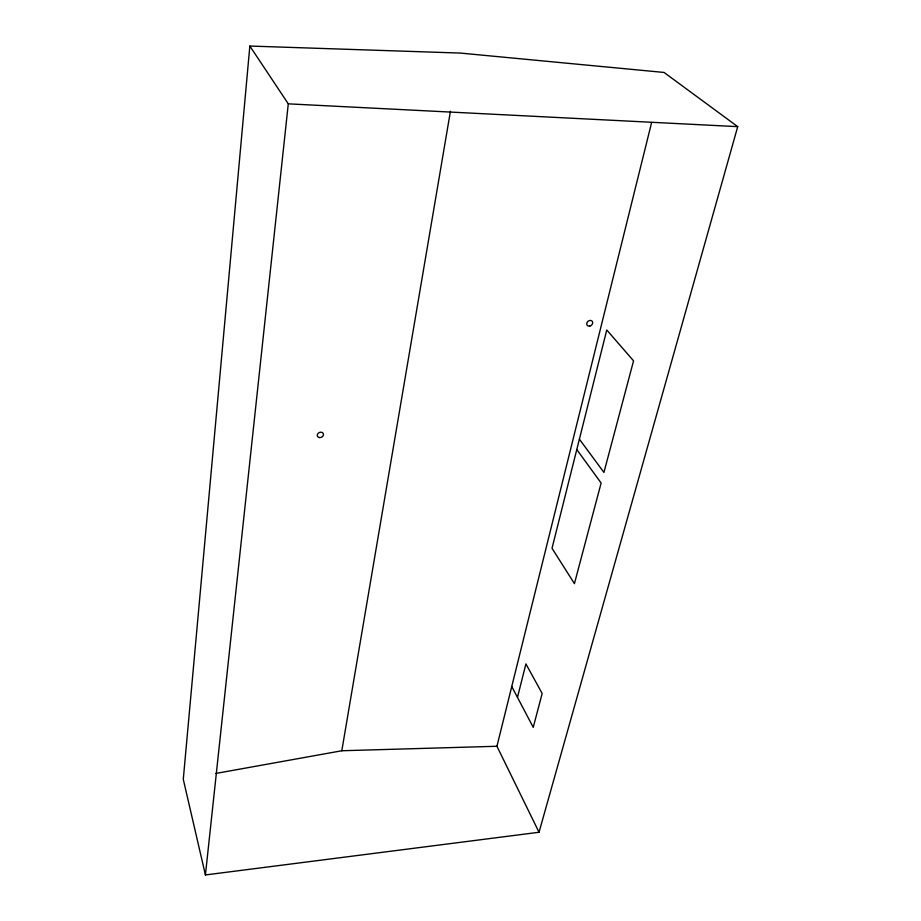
<?xml version="1.0" encoding="UTF-8"?>
<svg xmlns="http://www.w3.org/2000/svg" width="921" height="921" viewBox="0 0 921 921"><rect width="100%" height="100%" fill="white"/><g stroke="black" fill="none" stroke-linecap="round" stroke-linejoin="round"><path stroke-width="1.38" d="M249.844 46.05L183.279 779.316L205.418 874.95L539.027 832.262L737.721 126.649L664.053 72.448L460.327 53.073L249.844 46.05L288.285 103.843L205.418 874.95M215.836 773.444L341.806 750.753L450.45 111.211M539.027 832.262L496.937 746.263L651.584 122.689M517.464 697.393L525.914 663.903L542.17 693.501L533.236 727.337L511.754 686.525M341.806 750.753L496.937 746.263M288.285 103.843L737.721 126.649M579.39 439.167L603.934 472.438L633.556 360.848L606.766 329.983L552.024 548.306L574.428 583.615L601.125 483.018L576.788 449.54M319.403 437.567A3.212 2.59 -23.8 0 0 323.409 433.918A3.212 2.59 -23.8 0 0 318.263 433.204A3.212 2.59 -23.8 0 0 319.403 437.567M589.797 326.069A3.235 2.579 -39.8 0 0 592.249 321.279A3.235 2.579 -39.8 0 0 587.08 322.511A3.235 2.579 -39.8 0 0 589.797 326.069"/></g></svg>
